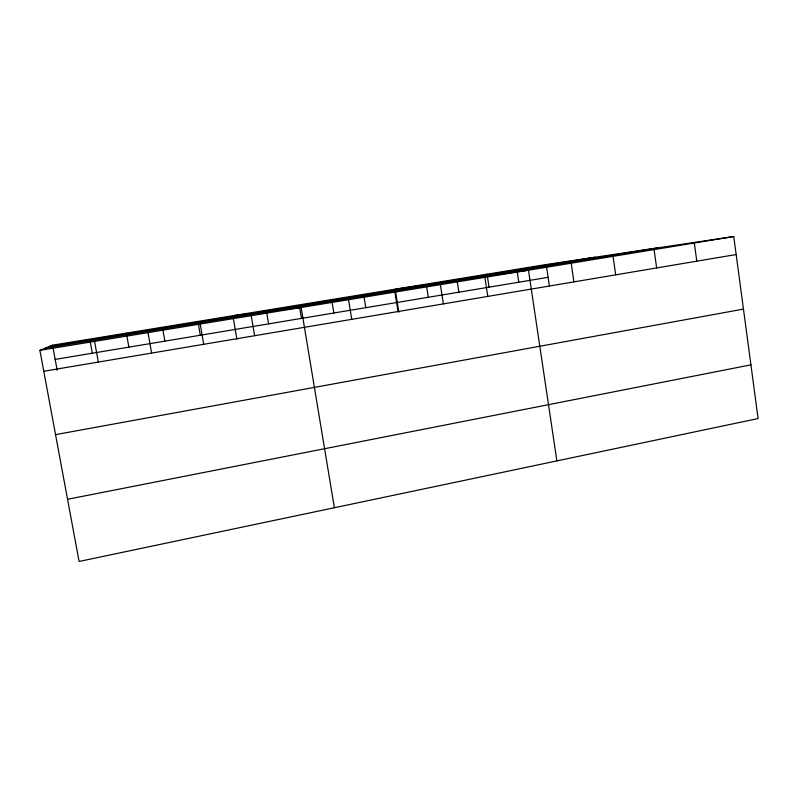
<?xml version="1.0" encoding="UTF-8"?>
<svg xmlns="http://www.w3.org/2000/svg" width="798" height="798" viewBox="0 0 798 798"><rect width="100%" height="100%" fill="white"/><g stroke="black" fill="none" stroke-linecap="round" stroke-linejoin="round"><path stroke-width="1.2" d="M39.9 350.352L52.538 345.175L546.221 264.517L733.761 236.537L758.1 418.551L79.092 561.463L39.9 350.352L733.761 236.537M67.551 499.289L750.918 364.856M55.551 434.631L743.467 309.095M43.78 371.269L736.175 254.532M55.172 359.409L548.106 277.335M49.376 346.472L594.979 257.245M45.207 348.177L657.163 247.969M52.538 345.175L57.167 370.202M94.573 341.384L98.324 362.073M90.174 341.454L92.319 353.225M126.363 333.115L128.877 347.14M147.989 332.616L151.62 353.085M162.832 329.544L164.877 341.145M200.198 324.058L203.709 344.307M198.313 323.729L200.318 335.24M236.886 339.23L232.866 315.719L301.145 307.499L334.382 507.737M266.662 312.527L268.577 323.878M251.23 315.689L254.632 335.719M299.619 307.34L301.454 318.402M332.058 302.013L333.853 313.006M348.546 299.719L351.728 319.35M364.028 296.776L365.783 307.689M398.81 312.208L395.16 289.205L528.476 270.203L556.884 460.905M394.94 292.108L398.032 311.539M426.601 286.522L428.287 297.285M440.376 284.657L443.379 303.898M457.224 281.495L458.88 292.198M487.069 274.183L489.034 287.17M484.885 277.355L487.778 296.407M516.845 269.315L518.78 282.223M546.56 266.851L549.363 285.854M571.188 263.2L573.912 281.884M613.054 256.338L615.697 274.841M654.081 249.604L656.644 267.938M694.31 243.001L696.794 261.165"/></g></svg>
